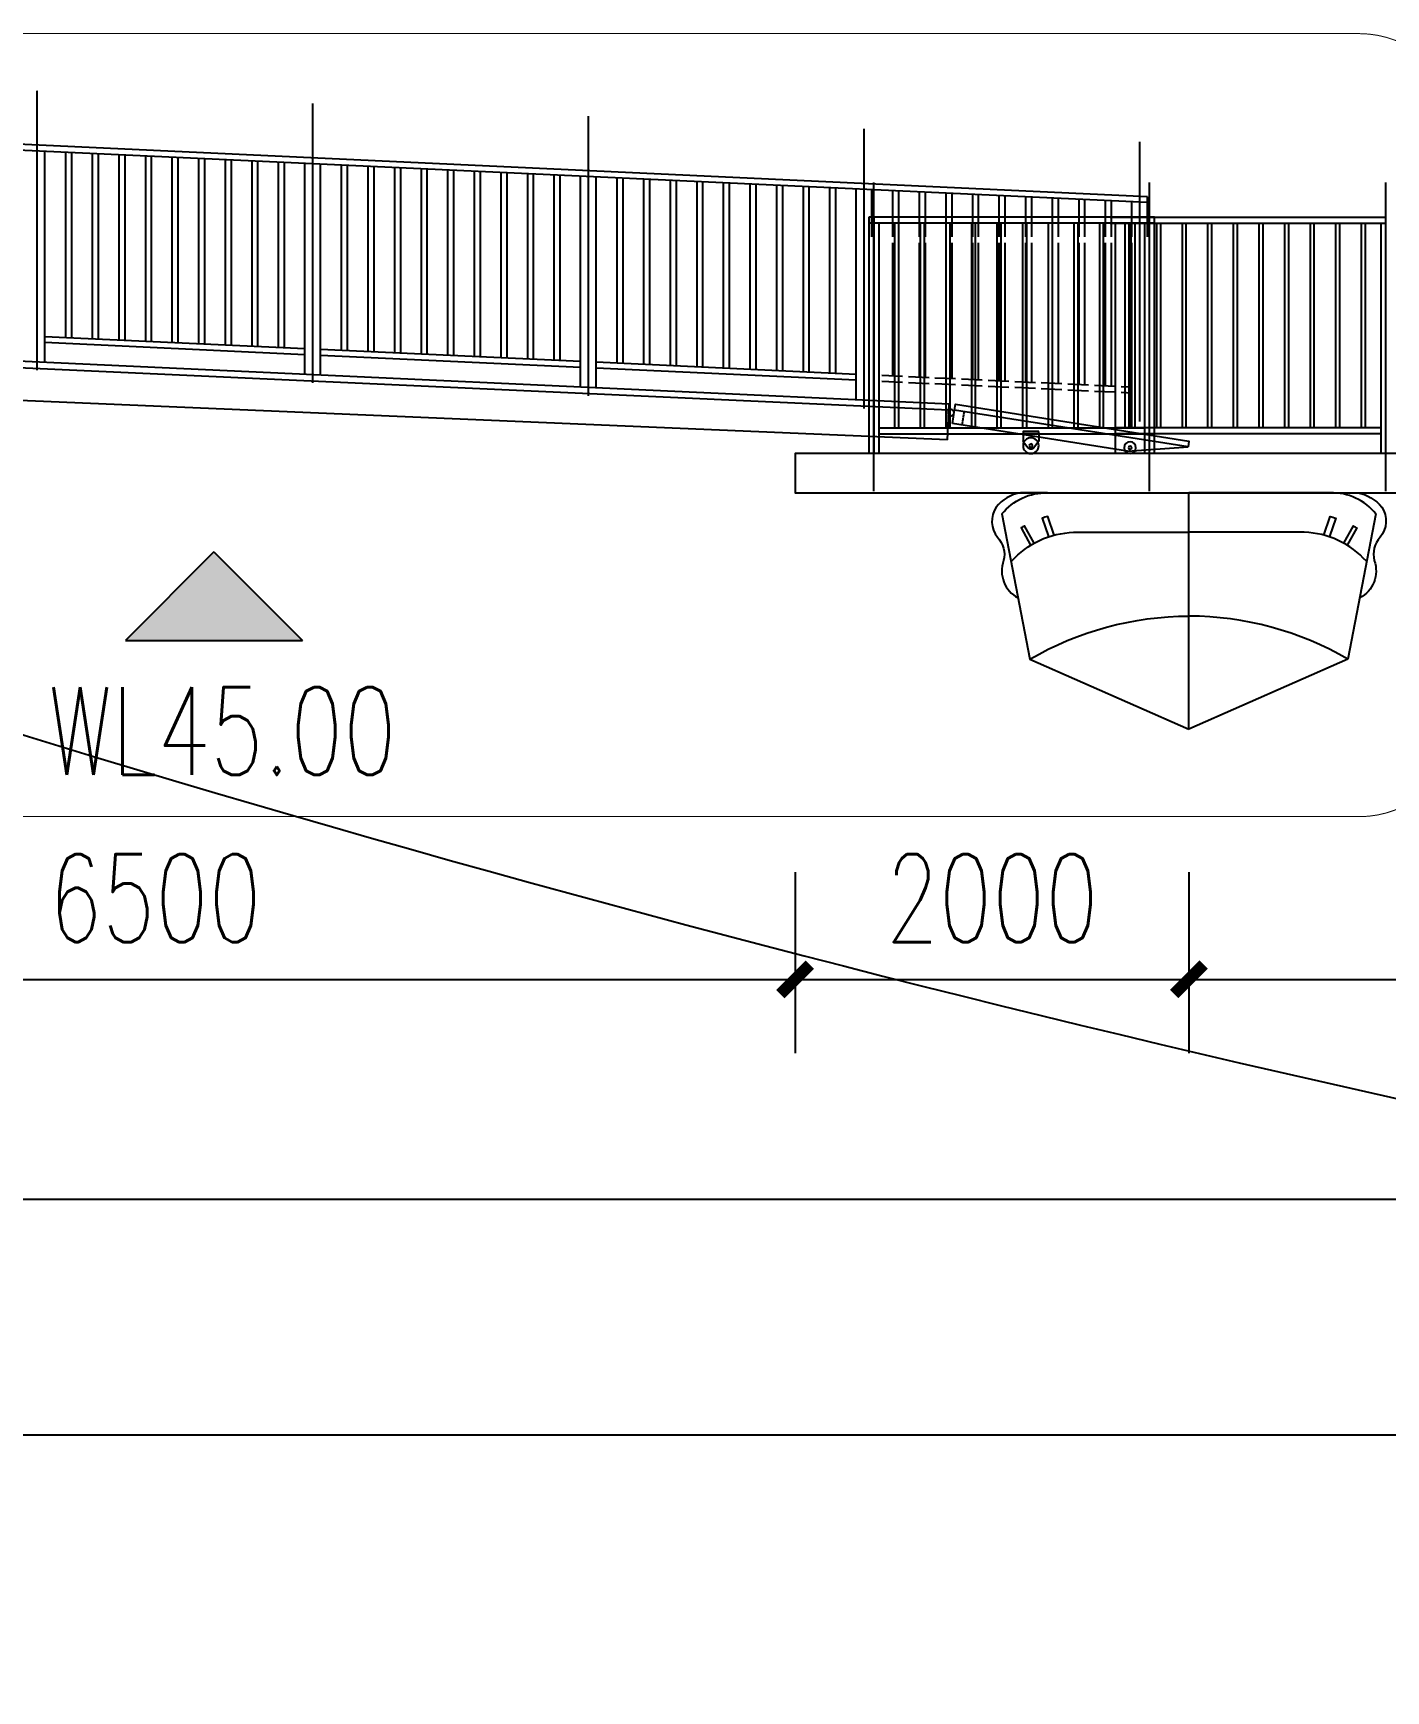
# Model space of a CAD drawing. Extents: x 1332 to 175445, y 256143 to 386027.
# Drawn here: x 48133 to 55003, y 376014 to 384435 of the extents above; entities that cross this region are included whole.
import ezdxf

# ---------------------------------------------------------------- set-up
doc = ezdxf.new("R2010")
doc.units = 0
doc.header["$LTSCALE"] = 10
doc.header["$MEASUREMENT"] = 0
doc.linetypes.add('DASH', pattern=[0.35, 0.25, -0.1])
doc.linetypes.add('DOTE', pattern=[2.42, 2, -0.2, 0.02, -0.2])
for name, color, linetype in [('00-Palm-道路中线', 1, 'DOTE'), ('00-园建', 4, 'Continuous'), ('00-填充', 8, 'Continuous'), ('DIM_ELEV', 3, 'Continuous'), ('PUB_DIM', 3, 'Continuous'), ('PUB_TEXT', 7, 'Continuous')]:
    doc.layers.add(name, color=color, linetype=linetype)
doc.styles.add('_TCH_DIM', font='SIMPLEX', dxfattribs={"bigfont": 'GBCBIG'})
doc.styles.add('_TCH_DIM_T3', font='SIMPLEX', dxfattribs={"width": 0.705882, "bigfont": 'GBCBIG'})
doc.linetypes.add('ZIGZAG', pattern='A,0.0001,-0.2,[131,ltypeshp.shx,S=0.2,R=0,X=-0.2,Y=0],-0.4,[131,ltypeshp.shx,S=0.2,R=180,X=0.2,Y=0],-0.2', length=0.8001)
doc.dimstyles.new('_TCH_ARCH&&150', dxfattribs={"dimtxt": 446.25, "dimasz": 150, "dimexe": 375, "dimexo": 450, "dimgap": 189.375, "dimtad": 1, "dimdec": 0, "dimrnd": 5, "dimzin": 0, "dimdsep": 46, "dimtxsty": '_TCH_DIM_T3', "dimblk": 'ARCHTICK', "dimcen": 0.09, "dimclrt": 7, "dimazin": 2, "dimtfac": 1, "dimtdec": 0, "dimtix": 1, "dimtmove": 2, "dimatfit": 3, "dimfxl": 0, "dimtolj": 1, "dimtzin": 0, "dimarcsym": 0})

# ---------------------------------------------------------------- blocks, each defined once
blk = doc.blocks.new('011')
at = {"lineweight": -3}
for p, q in [((5241.1, 1934), (5241.1, 1895.7)), ((5242.2, 1892.6), (5266.9, 1860.9)), ((5320.1, 1892.6), (5295.3, 1860.9)), ((5321.1, 1934), (5321.1, 1895.7))]:
    blk.add_line(p, q, dxfattribs=at)
blk.add_lwpolyline([(5241.1, 1944), (5321.1, 1944), (5321.1, 1934), (5241.1, 1934)], close=True, dxfattribs=at)
for radius in [40, 8.5]:
    blk.add_circle((5281.1, 1872), radius, dxfattribs=at)
for centre, radius, start, end in [((5246.1, 1895.7), 5, 180, 217.96706), ((5281.1, 1872), 18, 217.96706, 322.03294), ((5316.1, 1895.7), 5, 322.03294, 0)]:
    blk.add_arc(centre, radius, start, end, dxfattribs=at)
blk = doc.blocks.new('A$C2A4A4953')
at = {"layer": '00-园建'}
for p, q in [((300, 10), (0, 80)), ((0, 80), (1200, 80)), ((300, 10), (1200, 10)), ((1200, 10), (1200, 80))]:
    blk.add_line(p, q, dxfattribs=at)
at = {"layer": '00-园建', "linetype": 'DASH', "ltscale": 0.05}
blk.add_line((1150, 10), (1150, 80), dxfattribs=at)
at = {"layer": '00-园建'}
blk.add_lwpolyline([(0, 80), (1200, 80), (1200, 110), (0, 110)], close=True, dxfattribs=at)
for centre, radius in [((290, 30), 30), ((290, 30), 8.5), ((1216, 64), 16)]:
    blk.add_circle(centre, radius, dxfattribs=at)
blk = doc.blocks.new('L1')
at = {"layer": '00-填充', "color": 8}
for p, q in [((-25, 1200), (1425, 1200)), ((-25, 0), (-25, 1200)), ((1400, 1200), (1400, 0)), ((1425, 1200), (1425, 0)), ((-25, 1170), (1425, 1170)), ((25, 1170), (25, 0)), ((105, 1170), (105, 130)), ((125, 1170), (125, 130)), ((235, 1170), (235, 130)), ((255, 1170), (255, 130)), ((365, 1170), (365, 130)), ((385, 1170), (385, 130)), ((495, 1170), (495, 130)), ((515, 1170), (515, 130)), ((625, 1170), (625, 130)), ((645, 1170), (645, 130)), ((755, 1170), (755, 130)), ((775, 1170), (775, 130)), ((885, 1170), (885, 130)), ((905, 1170), (905, 130)), ((1015, 1170), (1015, 130)), ((1035, 1170), (1035, 130)), ((1145, 1170), (1145, 130)), ((1165, 1170), (1165, 130)), ((1275, 1170), (1275, 130)), ((1295, 1170), (1295, 130)), ((1375, 130), (25, 130)), ((1375, 100), (25, 100)), ((1360, 130), (40, 130)), ((1360, 100), (40, 100))]:
    blk.add_line(p, q, dxfattribs=at)
blk.add_lwpolyline([(1375, 1170), (1375, 0)], dxfattribs=at)
blk = doc.blocks.new('CS')
at = {"layer": '00-园建'}
for p, q in [((0, -1200), (0, 0)), ((-807.6, -845.2), (0, -1200)), ((807.6, -845.2), (0, -1200))]:
    blk.add_line(p, q, dxfattribs=at)
for points in [[(-950, -106.7, -0.23632), (-718.1, 0), (0, 0)], [(950, -106.7, 0.23632), (718.1, 0), (0, 0)], [(-854.9, 0, 0.194799), (-979.5, -73.1, 0.323645), (-971.9, -225.1, -0.256381), (-941.2, -344, 0.37414), (-867.7, -533.5, 8.704766)], [(854.9, 0, -0.194799), (979.5, -73.1, -0.323645), (971.9, -225.1, 0.256381), (941.2, -344, -0.37414), (867.7, -533.5, -8.704766)], [(-950, -106.7), (-807.6, -845.2, -0.13307), (0, -626, -0.125801)], [(-786.4, -255.5), (-835.1, -168.1, 0.009242), (-852.4, -178.2), (-803.9, -265.2)], [(-685, -214.5), (-717.2, -119.7, 0.013867), (-745.9, -128.5), (-714, -222.3)], [(950, -106.7), (807.6, -845.2, 0.13307), (0, -626, 0.125801)], [(685, -214.5), (717.2, -119.7, -0.013867), (745.9, -128.5), (714, -222.3)], [(786.4, -255.5), (835.1, -168.1, -0.009242), (852.4, -178.2), (803.9, -265.2)], [(-901.1, -347.4, -0.205442), (-586, -200), (0, -200)], [(901.1, -347.4, 0.205442), (586, -200), (0, -200)]]:
    blk.add_lwpolyline(points, format="xyb", dxfattribs=at)
for points in [[(-718.1, 0), (-854.9, 0)], [(718.1, 0), (854.9, 0)]]:
    blk.add_lwpolyline(points, dxfattribs=at)
blk = doc.blocks.new('L')
at = {"layer": '00-填充', "color": 8}
for p, q in [((1400, 1200), (0, 1200)), ((1400, 1170), (0, 1170)), ((105, 1170), (105, 130)), ((125, 1170), (125, 130)), ((235, 1170), (235, 130)), ((255, 1170), (255, 130)), ((365, 1170), (365, 130)), ((385, 1170), (385, 130)), ((495, 1170), (495, 130)), ((515, 1170), (515, 130)), ((625, 1170), (625, 130)), ((645, 1170), (645, 130)), ((755, 1170), (755, 130)), ((775, 1170), (775, 130)), ((885, 1170), (885, 130)), ((905, 1170), (905, 130)), ((1015, 1170), (1015, 130)), ((1035, 1170), (1035, 130)), ((1145, 1170), (1145, 130)), ((1165, 1170), (1165, 130)), ((1275, 1170), (1275, 130)), ((1295, 1170), (1295, 130)), ((1375, 1170), (1375, 0)), ((25, 130), (1375, 130)), ((25, 100), (1375, 100)), ((40, 130), (1360, 130)), ((40, 100), (1360, 100))]:
    blk.add_line(p, q, dxfattribs=at)
blk.add_lwpolyline([(25, 1170), (25, 0)], dxfattribs=at)
blk = doc.blocks.new('_ArchTick')
at = {"color": 0, "linetype": 'ByBlock', "const_width": 0.4}
blk.add_lwpolyline([(-0.5, -0.5), (0.5, 0.5)], dxfattribs=at)
blk = doc.blocks.new('*D398')
at = {"layer": 'Defpoints', "color": 0, "transparency": 16777216}
for p in [(45503.3, 380622.2), (52003.3, 380622.2), (52003.3, 379628.2)]:
    blk.add_point(p, dxfattribs=at)
at = {"layer": 'PUB_DIM', "color": 0, "lineweight": -2, "transparency": 16777216}
for p, q in [((45503.3, 380172.2), (45503.3, 379253.2)), ((52003.3, 380172.2), (52003.3, 379253.2)), ((45503.3, 379628.2), (52003.3, 379628.2))]:
    blk.add_line(p, q, dxfattribs=at)
at = {"layer": 'PUB_DIM', "color": 0, "lineweight": -2, "transparency": 16777216, "xscale": 150, "yscale": 150, "zscale": 150, "rotation": 180}
blk.add_blockref('_ArchTick', (45503.3, 379628.2), dxfattribs=at)
at = {"layer": 'PUB_DIM', "color": 0, "lineweight": -2, "transparency": 16777216, "xscale": 150, "yscale": 150, "zscale": 150}
blk.add_blockref('_ArchTick', (52003.3, 379628.2), dxfattribs=at)
at = {"layer": 'PUB_DIM', "color": 7, "transparency": 16777216, "insert": (48753.3, 380040.7), "char_height": 446.25, "attachment_point": 5, "style": '_TCH_DIM_T3'}
blk.add_mtext('\\A1;6500', dxfattribs=at)
blk = doc.blocks.new('*D399')
at = {"layer": 'Defpoints', "color": 0, "transparency": 16777216}
for p in [(52003.3, 380622.2), (54003.3, 380622.2), (54003.3, 379628.2)]:
    blk.add_point(p, dxfattribs=at)
at = {"layer": 'PUB_DIM', "color": 0, "lineweight": -2, "transparency": 16777216}
for p, q in [((52003.3, 380172.2), (52003.3, 379253.2)), ((54003.3, 380172.2), (54003.3, 379253.2)), ((52003.3, 379628.2), (54003.3, 379628.2))]:
    blk.add_line(p, q, dxfattribs=at)
at = {"layer": 'PUB_DIM', "color": 0, "lineweight": -2, "transparency": 16777216, "xscale": 150, "yscale": 150, "zscale": 150, "rotation": 180}
blk.add_blockref('_ArchTick', (52003.3, 379628.2), dxfattribs=at)
at = {"layer": 'PUB_DIM', "color": 0, "lineweight": -2, "transparency": 16777216, "xscale": 150, "yscale": 150, "zscale": 150}
blk.add_blockref('_ArchTick', (54003.3, 379628.2), dxfattribs=at)
at = {"layer": 'PUB_DIM', "color": 7, "transparency": 16777216, "insert": (53003.3, 380040.7), "char_height": 446.25, "attachment_point": 5, "style": '_TCH_DIM_T3'}
blk.add_mtext('\\A1;2000', dxfattribs=at)
blk = doc.blocks.new('*D400')
at = {"layer": 'Defpoints', "color": 0, "transparency": 16777216}
for p in [(54003.3, 380622.2), (58003.3, 380622.2), (58003.3, 379628.2)]:
    blk.add_point(p, dxfattribs=at)
at = {"layer": 'PUB_DIM', "color": 0, "lineweight": -2, "transparency": 16777216}
for p, q in [((54003.3, 380172.2), (54003.3, 379253.2)), ((58003.3, 380172.2), (58003.3, 379253.2)), ((54003.3, 379628.2), (58003.3, 379628.2))]:
    blk.add_line(p, q, dxfattribs=at)
at = {"layer": 'PUB_DIM', "color": 0, "lineweight": -2, "transparency": 16777216, "xscale": 150, "yscale": 150, "zscale": 150, "rotation": 180}
blk.add_blockref('_ArchTick', (54003.3, 379628.2), dxfattribs=at)
at = {"layer": 'PUB_DIM', "color": 0, "lineweight": -2, "transparency": 16777216, "xscale": 150, "yscale": 150, "zscale": 150}
blk.add_blockref('_ArchTick', (58003.3, 379628.2), dxfattribs=at)
at = {"layer": 'PUB_DIM', "color": 7, "transparency": 16777216, "insert": (56003.3, 380040.7), "char_height": 446.25, "attachment_point": 5, "style": '_TCH_DIM_T3'}
blk.add_mtext('\\A1;4000', dxfattribs=at)
blk = doc.blocks.new('*D421')
at = {"layer": 'Defpoints', "color": 0, "transparency": 16777216}
for p in [(45503.3, 380622.2), (104003.3, 380622.2), (104003.3, 378511.3)]:
    blk.add_point(p, dxfattribs=at)
at = {"layer": 'PUB_DIM', "color": 0, "lineweight": -2, "transparency": 16777216}
for p, q in [((45503.3, 380172.2), (45503.3, 378136.3)), ((104003.3, 380172.2), (104003.3, 378136.3)), ((45503.3, 378511.3), (104003.3, 378511.3))]:
    blk.add_line(p, q, dxfattribs=at)
at = {"layer": 'PUB_DIM', "color": 0, "lineweight": -2, "transparency": 16777216, "xscale": 150, "yscale": 150, "zscale": 150, "rotation": 180}
blk.add_blockref('_ArchTick', (45503.3, 378511.3), dxfattribs=at)
at = {"layer": 'PUB_DIM', "color": 0, "lineweight": -2, "transparency": 16777216, "xscale": 150, "yscale": 150, "zscale": 150}
blk.add_blockref('_ArchTick', (104003.3, 378511.3), dxfattribs=at)
at = {"layer": 'PUB_DIM', "color": 7, "transparency": 16777216, "insert": (74753.3, 378923.8), "char_height": 446.25, "attachment_point": 5, "style": '_TCH_DIM_T3'}
blk.add_mtext('\\A1;58500', dxfattribs=at)
blk = doc.blocks.new('*D423')
at = {"layer": 'Defpoints', "color": 0, "transparency": 16777216}
for p in [(45503.3, 378806.6), (158503.3, 378806.6), (158503.3, 377315.2)]:
    blk.add_point(p, dxfattribs=at)
at = {"layer": 'PUB_DIM', "color": 0, "lineweight": -2, "transparency": 16777216}
for p, q in [((45503.3, 378356.6), (45503.3, 376940.2)), ((158503.3, 378356.6), (158503.3, 376940.2)), ((45503.3, 377315.2), (158503.3, 377315.2))]:
    blk.add_line(p, q, dxfattribs=at)
at = {"layer": 'PUB_DIM', "color": 0, "lineweight": -2, "transparency": 16777216, "xscale": 150, "yscale": 150, "zscale": 150, "rotation": 180}
blk.add_blockref('_ArchTick', (45503.3, 377315.2), dxfattribs=at)
at = {"layer": 'PUB_DIM', "color": 0, "lineweight": -2, "transparency": 16777216, "xscale": 150, "yscale": 150, "zscale": 150}
blk.add_blockref('_ArchTick', (158503.3, 377315.2), dxfattribs=at)
at = {"layer": 'PUB_DIM', "color": 7, "transparency": 16777216, "insert": (102003.3, 377727.7), "char_height": 446.25, "attachment_point": 5, "style": '_TCH_DIM_T3'}
blk.add_mtext('\\A1;113000', dxfattribs=at)

msp = doc.modelspace()

# ---------------------------------------------------------------- hatches: boundary and pattern name
at = {"layer": 'DIM_ELEV'}
msp.add_hatch(color=256, dxfattribs=at).paths.add_polyline_path([(49051.6, 381799.3), (48601.6, 381349.3), (49501.6, 381349.3)])

# ---------------------------------------------------------------- linework, layer by layer
at = {"layer": '00-Palm-道路中线', "ltscale": 0.1, "elevation": -36503}
for points in [[(48153.3, 382722.9), (48153.3, 384143.1)], [(49553.3, 382657.8), (49553.3, 384078)], [(50953.3, 382592.8), (50953.3, 384013)], [(52353.3, 382527.7), (52353.3, 383947.9)], [(53753.3, 382462.7), (53753.3, 383882.9)], [(52403.3, 382108.5), (52403.3, 383676.6)], [(53803.3, 382108.5), (53803.3, 383676.6)]]:
    msp.add_lwpolyline(points, dxfattribs=at)
at = {"layer": '00-Palm-道路中线', "ltscale": 0.1}
msp.add_lwpolyline([(55003.3, 382108.5), (55003.3, 383676.6)], dxfattribs=at)
at = {"layer": '00-园建'}
for p, q in [((52785.1, 382549.3, -36503), (45585.8, 382883.8, -36503)), ((52783.7, 382519.3, -36503), (45669.5, 382843.1, -36503)), ((52776.3, 382369.5, -36503), (45728.3, 382666.2, -36503))]:
    msp.add_line(p, q, dxfattribs=at)
at = {"layer": '00-园建', "linetype": 'DASH', "const_width": 5, "elevation": -36503}
msp.add_lwpolyline([(44645.6, 384432.2), (54869.7, 384432.2, -0.414214), (55369.7, 383932.2), (55369.7, 380954.7, -0.414214), (54869.7, 380454.7), (44645.6, 380454.7, -0.414214), (44145.6, 380954.7), (44145.6, 383932.2, -0.414214)], format="xyb", close=True, dxfattribs=at)
at = {"layer": '00-园建', "elevation": -36503}
msp.add_lwpolyline([(52777.7, 382369.4), (52785.1, 382549.3)], dxfattribs=at)
at = {"layer": '00-园建'}
msp.add_lwpolyline([(67953.3, 382099.3), (67953.3, 382299.3), (52003.3, 382299.3), (52003.3, 382099.3), (68003.3, 382099.3)], dxfattribs=at)
at = {"layer": '00-园建', "color": 5, "linetype": 'ZIGZAG', "ltscale": 0.3, "const_width": 0.1, "elevation": -36503}
msp.add_lwpolyline([(105675.9, 381799.3), (45503.3, 381799.3)], dxfattribs=at)
at = {"layer": '00-填充', "color": 8}
for p, q in [((53793.3, 383603.6, -36503), (45328.8, 383996.9, -36503)), ((53793.3, 383573.6, -36503), (45328.8, 383966.9, -36503)), ((48193.3, 382766.4, -36503), (48193.3, 383833.8, -36503)), ((48298.3, 383828.9, -36503), (48298.3, 382887.9, -36503)), ((48328.3, 383827.5, -36503), (48328.3, 382886.5, -36503)), ((48433.3, 383822.6, -36503), (48433.3, 382881.6, -36503)), ((48463.3, 383821.2, -36503), (48463.3, 382880.2, -36503)), ((48568.3, 383816.4, -36503), (48568.3, 382875.3, -36503)), ((48598.3, 383815, -36503), (48598.3, 382874, -36503)), ((48703.3, 383810.1, -36503), (48703.3, 382869.1, -36503)), ((48733.3, 383808.7, -36503), (48733.3, 382867.7, -36503)), ((48838.3, 383803.8, -36503), (48838.3, 382862.8, -36503)), ((48868.3, 383802.4, -36503), (48868.3, 382861.4, -36503)), ((48973.3, 383797.5, -36503), (48973.3, 382856.5, -36503)), ((49003.3, 383796.2, -36503), (49003.3, 382855.1, -36503)), ((49108.3, 383791.3, -36503), (49108.3, 382850.3, -36503)), ((49138.3, 383789.9, -36503), (49138.3, 382848.9, -36503)), ((49243.3, 383785, -36503), (49243.3, 382844, -36503)), ((49273.3, 383783.6, -36503), (49273.3, 382842.6, -36503)), ((49378.3, 383778.7, -36503), (49378.3, 382837.7, -36503)), ((49408.3, 383777.3, -36503), (49408.3, 382836.3, -36503)), ((49513.3, 382701.3, -36503), (49513.3, 383772.5, -36503)), ((49593.3, 382701.3, -36503), (49593.3, 383768.7, -36503)), ((49698.3, 383763.9, -36503), (49698.3, 382822.8, -36503)), ((49728.3, 383762.5, -36503), (49728.3, 382821.5, -36503)), ((49833.3, 383757.6, -36503), (49833.3, 382816.6, -36503)), ((49863.3, 383756.2, -36503), (49863.3, 382815.2, -36503)), ((49968.3, 383751.3, -36503), (49968.3, 382810.3, -36503)), ((49998.3, 383749.9, -36503), (49998.3, 382808.9, -36503)), ((50103.3, 383745, -36503), (50103.3, 382804, -36503)), ((50133.3, 383743.6, -36503), (50133.3, 382802.6, -36503)), ((50238.3, 383738.8, -36503), (50238.3, 382797.8, -36503)), ((50268.3, 383737.4, -36503), (50268.3, 382796.4, -36503)), ((50373.3, 383732.5, -36503), (50373.3, 382791.5, -36503)), ((50403.3, 383731.1, -36503), (50403.3, 382790.1, -36503)), ((50508.3, 383726.2, -36503), (50508.3, 382785.2, -36503)), ((50538.3, 383724.8, -36503), (50538.3, 382783.8, -36503)), ((50643.3, 383720, -36503), (50643.3, 382778.9, -36503)), ((50673.3, 383718.6, -36503), (50673.3, 382777.5, -36503)), ((50778.3, 383713.7, -36503), (50778.3, 382772.7, -36503)), ((50808.3, 383712.3, -36503), (50808.3, 382771.3, -36503)), ((50913.3, 382636.3, -36503), (50913.3, 383707.4, -36503)), ((50993.3, 382636.3, -36503), (50993.3, 383703.7, -36503)), ((51098.3, 383698.8, -36503), (51098.3, 382757.8, -36503)), ((51128.3, 383697.4, -36503), (51128.3, 382756.4, -36503)), ((51233.3, 383692.5, -36503), (51233.3, 382751.5, -36503)), ((51263.3, 383691.1, -36503), (51263.3, 382750.1, -36503)), ((51368.3, 383686.3, -36503), (51368.3, 382745.2, -36503)), ((51398.3, 383684.9, -36503), (51398.3, 382743.9, -36503)), ((51503.3, 383680, -36503), (51503.3, 382739, -36503)), ((51533.3, 383678.6, -36503), (51533.3, 382737.6, -36503)), ((51638.3, 383673.7, -36503), (51638.3, 382732.7, -36503)), ((51668.3, 383672.3, -36503), (51668.3, 382731.3, -36503)), ((51773.3, 383667.4, -36503), (51773.3, 382726.4, -36503)), ((51803.3, 383666.1, -36503), (51803.3, 382725, -36503)), ((51908.3, 383661.2, -36503), (51908.3, 382720.2, -36503)), ((51938.3, 383659.8, -36503), (51938.3, 382718.8, -36503)), ((52043.3, 383654.9, -36503), (52043.3, 382713.9, -36503)), ((52073.3, 383653.5, -36503), (52073.3, 382712.5, -36503)), ((52178.3, 383648.6, -36503), (52178.3, 382707.6, -36503)), ((52208.3, 383647.2, -36503), (52208.3, 382706.2, -36503)), ((52313.3, 382571.2, -36503), (52313.3, 383642.4, -36503)), ((52393.3, 383399.3, -36503), (52393.3, 383638.6, -36503)), ((52498.3, 383633.8, -36503), (52498.3, 383399.3, -36503)), ((52528.3, 383632.4, -36503), (52528.3, 383399.3, -36503)), ((52633.3, 383627.5, -36503), (52633.3, 383399.3, -36503)), ((52663.3, 383626.1, -36503), (52663.3, 383399.3, -36503)), ((52768.3, 383621.2, -36503), (52768.3, 383399.3, -36503)), ((52798.3, 383619.8, -36503), (52798.3, 383399.3, -36503)), ((52903.3, 383614.9, -36503), (52903.3, 383399.3, -36503)), ((52933.3, 383613.5, -36503), (52933.3, 383399.3, -36503)), ((53038.3, 383608.7, -36503), (53038.3, 383399.3, -36503)), ((53068.3, 383607.3, -36503), (53068.3, 383399.3, -36503)), ((53173.3, 383602.4, -36503), (53173.3, 383399.3, -36503)), ((53203.3, 383601, -36503), (53203.3, 383399.3, -36503)), ((53308.3, 383596.1, -36503), (53308.3, 383399.3, -36503)), ((53338.3, 383594.7, -36503), (53338.3, 383399.3, -36503)), ((53443.3, 383589.8, -36503), (53443.3, 383399.3, -36503)), ((53473.3, 383588.5, -36503), (53473.3, 383399.3, -36503)), ((53578.3, 383583.6, -36503), (53578.3, 383399.3, -36503)), ((53608.3, 383582.2, -36503), (53608.3, 383399.3, -36503)), ((53713.3, 383399.3, -36503), (53713.3, 383577.3, -36503)), ((53793.3, 383399.3, -36503), (53793.3, 383603.6, -36503)), ((52498.3, 383369.3, -36503), (52498.3, 382692.7, -36503)), ((52528.3, 383369.3, -36503), (52528.3, 382691.4, -36503)), ((52633.3, 383369.3, -36503), (52633.3, 382686.5, -36503)), ((52663.3, 383369.3, -36503), (52663.3, 382685.1, -36503)), ((52768.3, 383369.3, -36503), (52768.3, 382680.2, -36503)), ((52798.3, 383369.3, -36503), (52798.3, 382678.8, -36503)), ((52903.3, 383369.3, -36503), (52903.3, 382673.9, -36503)), ((52933.3, 383369.3, -36503), (52933.3, 382672.5, -36503)), ((53038.3, 383369.3, -36503), (53038.3, 382667.7, -36503)), ((53068.3, 383369.3, -36503), (53068.3, 382666.3, -36503)), ((53173.3, 383369.3, -36503), (53173.3, 382661.4, -36503)), ((53203.3, 383369.3, -36503), (53203.3, 382660, -36503)), ((53308.3, 383369.3, -36503), (53308.3, 382655.1, -36503)), ((53338.3, 383369.3, -36503), (53338.3, 382653.7, -36503)), ((53443.3, 383369.3, -36503), (53443.3, 382648.8, -36503)), ((53473.3, 383369.3, -36503), (53473.3, 382647.4, -36503)), ((53578.3, 383369.3, -36503), (53578.3, 382642.6, -36503)), ((53608.3, 383369.3, -36503), (53608.3, 382641.2, -36503)), ((53713.3, 382429.3, -36503), (53713.3, 383369.3, -36503)), ((49513.3, 382831.4, -36503), (48193.3, 382892.8, -36503)), ((49513.3, 382801.4, -36503), (48193.3, 382862.7, -36503)), ((50913.3, 382766.4, -36503), (49593.3, 382827.7, -36503)), ((50913.3, 382736.4, -36503), (49593.3, 382797.7, -36503)), ((52313.3, 382701.3, -36503), (50993.3, 382762.7, -36503)), ((52313.3, 382671.3, -36503), (50993.3, 382732.6, -36503)), ((52548.3, 382690.4, -36503), (52443.3, 382695.3, -36503)), ((52548.3, 382660.4, -36503), (52443.3, 382665.3, -36503)), ((52683.3, 382684.1, -36503), (52578.3, 382689, -36503)), ((52683.3, 382654.1, -36503), (52578.3, 382659, -36503)), ((52818.3, 382677.9, -36503), (52713.3, 382682.8, -36503)), ((52818.3, 382647.8, -36503), (52713.3, 382652.7, -36503)), ((52953.3, 382671.6, -36503), (52848.3, 382676.5, -36503)), ((52953.3, 382641.6, -36503), (52848.3, 382646.4, -36503)), ((53088.3, 382665.3, -36503), (52983.3, 382670.2, -36503)), ((53088.3, 382635.3, -36503), (52983.3, 382640.2, -36503)), ((53223.3, 382659.1, -36503), (53118.3, 382663.9, -36503)), ((53358.3, 382652.8, -36503), (53253.3, 382657.7, -36503)), ((53493.3, 382646.5, -36503), (53388.3, 382651.4, -36503)), ((53628.3, 382640.2, -36503), (53523.3, 382645.1, -36503)), ((53713.3, 382636.3, -36503), (53658.3, 382638.8, -36503)), ((53223.3, 382629, -36503), (53118.3, 382633.9, -36503)), ((53358.3, 382622.8, -36503), (53253.3, 382627.6, -36503)), ((53493.3, 382616.5, -36503), (53388.3, 382621.4, -36503)), ((53628.3, 382610.2, -36503), (53523.3, 382615.1, -36503)), ((53713.3, 382606.3, -36503), (53658.3, 382608.8, -36503))]:
    msp.add_line(p, q, dxfattribs=at)
at = {"layer": '00-填充', "elevation": -36503}
msp.add_lwpolyline([(45503.3, 381704.6, 0.072245), (71455.3, 376888.6, 0.01957), (101991.3, 376039, -2.382323)], format="xyb", dxfattribs=at)
at = {"layer": 'DIM_ELEV'}
for p, q in [((49051.6, 381799.3), (48601.6, 381349.3)), ((49051.6, 381799.3), (49501.6, 381349.3)), ((48601.6, 381349.3), (49501.6, 381349.3))]:
    msp.add_line(p, q, dxfattribs=at)

# ---------------------------------------------------------------- block references
at = {"layer": '00-园建', "xscale": -1}
for name, p in [('L1', (53803.3, 382299.3, -36503)), ('L', (55003.3, 382299.3)), ('011', (58481.8, 380467.3, -36503))]:
    msp.add_blockref(name, p, dxfattribs=at)
at = {"layer": '00-园建', "xscale": -1, "rotation": 351.0162052407728}
msp.add_blockref('A$C2A4A4953', (53986.1, 382253.9, -36503), dxfattribs=at)
at = {"layer": '00-园建'}
msp.add_blockref('CS', (54003.3, 382099.3), dxfattribs=at)

# ---------------------------------------------------------------- texts
at = {"layer": 'PUB_TEXT', "style": '_TCH_DIM', "width": 0.705882}
msp.add_text('WL45.00', height=446.25, dxfattribs=at).set_placement((48209.7, 380666.8))

# ---------------------------------------------------------------- dimensions: what is measured, and where the dimension line sits
at = {"layer": 'PUB_DIM'}
for p1, p2, distance, picture, middle in [((45503.3, 380622.2), (52003.3, 380622.2), -994, '*D398', (48753.3, 380040.7)), ((45503.3, 380622.2), (104003.3, 380622.2), -2110.9, '*D421', (74753.3, 378923.8)), ((52003.3, 380622.2), (54003.3, 380622.2), -994, '*D399', (53003.3, 380040.7)), ((54003.3, 380622.2), (58003.3, 380622.2), -994, '*D400', (56003.3, 380040.7)), ((45503.3, 378806.6), (158503.3, 378806.6), -1491.3, '*D423', (102003.3, 377727.7))]:
    dim = msp.add_aligned_dim(p1=p1, p2=p2, distance=distance, dimstyle='_TCH_ARCH&&150', dxfattribs=at)
    dim.commit()
    dim.dimension.update_dxf_attribs({"geometry": picture, "text_midpoint": middle})

doc.saveas('drawing.dxf')
